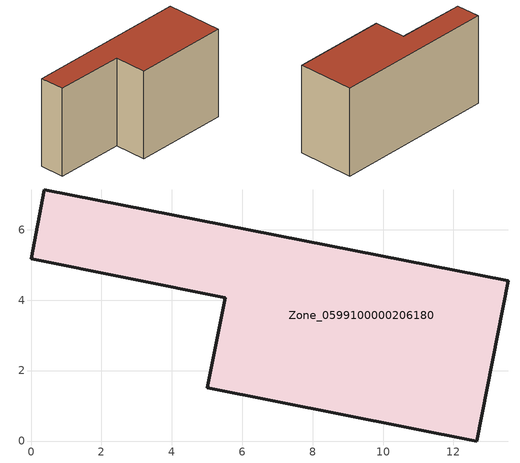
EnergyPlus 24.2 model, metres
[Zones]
Zone_0599100000206180
 floor ground (C_G): 13.56,4.55 12.66,0 5.01,1.51 5.52,4.07 0,5.17 0.38,7.13 z0
 wall outside (C_F): 12.66,0 13.56,4.55 0.38,7.13 0,5.17 5.52,4.07 5.01,1.51 12.66,0 z0:7.24
 roof outside (C_R): 5.01,1.51 12.66,0 13.56,4.55 0.38,7.13 0,5.17 5.52,4.07 z7.24
[BUILDING]
Pand.0599100000206180: North Axis=0; Terrain=City; Loads Convergence Tolerance Value=0.04; Temperature Convergence Tolerance Value=0.4; Solar Distribution=FullExterior; Maximum Number of Warmup Days=25; Minimum Number of Warmup Days=1
[Site:Location]
Rotterdam.The.Hague.AP_ZH_NLD Design_Conditions: Latitude=51.96; Longitude=4.45; Time Zone=1; Elevation=-4.5
[SITE:GROUNDTEMPERATURE:BUILDINGSURFACE]
18, 18, 18, 18, 18, 18, 18, 18, 18, 18, 18, 18
[MATERIAL] Thermal Absorptance=0.9; Solar Absorptance=0.7; Visible Absorptance=0.7
Name | Roughness | Thickness | Conductivity | Density | Specific Heat
G.TC.1946 | MediumSmooth | 0.15 | 1 | 540 | 1210
F.TC.1946 | Rough | 0.3 | 0.857143 | 1920 | 840
R.TC.1946 | MediumRough | 0.2 | 0.909091 | 1500 | 1000
[CONSTRUCTION]
C_G: G.TC.1946
C_F: F.TC.1946
C_R: R.TC.1946
[ZONE]
Zone_0599100000206180: Type=1; Multiplier=1; Ceiling Height=Autocalculate; Volume=Autocalculate; Floor Area=autocalculate; Part of Total Floor Area=Yes
[ZONEINFILTRATION:DESIGNFLOWRATE]
Infil_Zone_0599100000206180: Zone or ZoneList or Space or SpaceList=Zone_0599100000206180; Schedule=AlwaysOn; Design Flow Rate Calculation Method=Flow/Area; Flow Rate per Floor Area=0.003; Constant Term Coefficient=1; Temperature Term Coefficient=0; Velocity Term Coefficient=0; Velocity Squared Term Coefficient=0
[HVACTEMPLATE:ZONE:IDEALLOADSAIRSYSTEM]
Zone_0599100000206180: Maximum Heating Supply Air Temperature=50; Minimum Cooling Supply Air Temperature=13; Maximum Heating Supply Air Humidity Ratio=0.0156; Minimum Cooling Supply Air Humidity Ratio=0.0077; Heating Limit=NoLimit; Cooling Limit=NoLimit; Dehumidification Control Type=ConstantSensibleHeatRatio; Cooling Sensible Heat Ratio=0.7; Dehumidification Setpoint=60; Humidification Control Type=None; Humidification Setpoint=30; Outdoor Air Method=None; Outdoor Air Flow Rate per Person=0.00944; Outdoor Air Flow Rate per Zone Floor Area=0; Outdoor Air Flow Rate per Zone=0; Demand Controlled Ventilation Type=None; Outdoor Air Economizer Type=NoEconomizer; Heat Recovery Type=None; Sensible Heat Recovery Effectiveness=0.7; Latent Heat Recovery Effectiveness=0.65
[ZONECONTROL:THERMOSTAT]
ThermostatControl_Zone_0599100000206180: Zone or ZoneList=Zone_0599100000206180; Control Type Schedule=DualSetpointControlType; Control 1=Thermostat_Zone_0599100000206180; Temperature Difference Between Cutout And Setpoint=0
[THERMOSTATSETPOINT:DUALSETPOINT]
Thermostat_Zone_0599100000206180: Heating Setpoint Temperature Schedule=HeatingSetpoint_Zone_0599100000206180; Cooling Setpoint Temperature Schedule=CoolingSetpoint_Zone_0599100000206180
[SCHEDULE:COMPACT]
HeatingSetpoint_Zone_0599100000206180: Through: 12/31, For: AllDays, Until: 24:00, 21
CoolingSetpoint_Zone_0599100000206180: Through: 12/31, For: AllDays, Until: 24:00, 24
DualSetpointControlType: Through: 12/31, For: AllDays, Until: 24:00, 4
AlwaysOn: Through: 12/31, For: AllDays, Until: 24:00, 1
